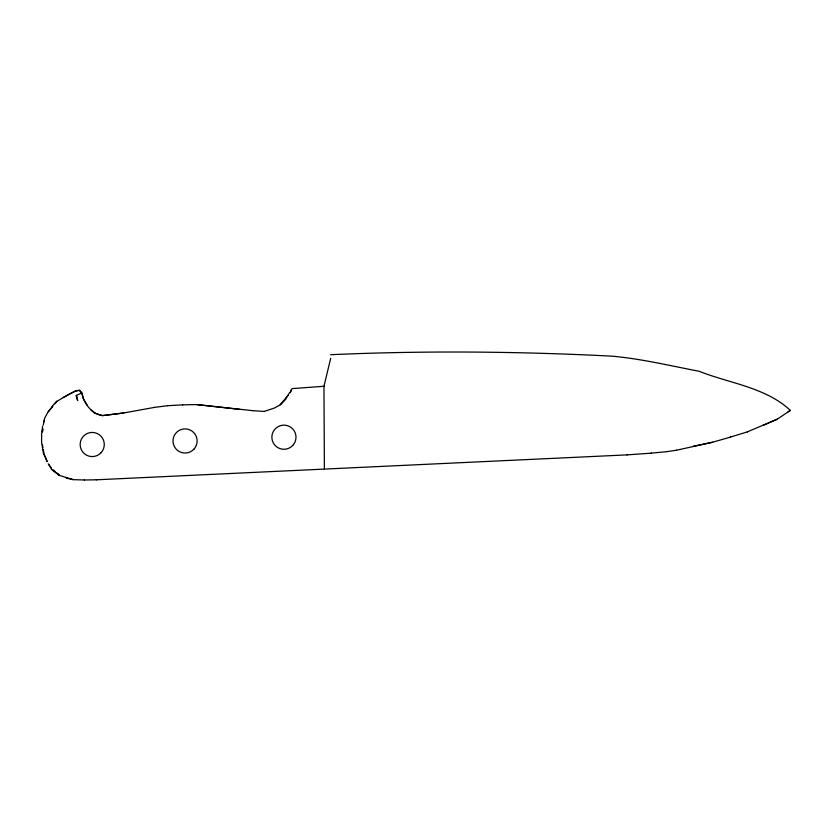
<?xml version="1.0" encoding="UTF-8"?>
<svg xmlns="http://www.w3.org/2000/svg" width="832" height="832" viewBox="0 0 832 832"><rect width="100%" height="100%" fill="white"/><g stroke="black" fill="none" stroke-linecap="round" stroke-linejoin="round"><path stroke-width="1.25" d="M42.619 426.161L41.6 433.961L41.6 442.666L43.711 454.646M42.349 431.735L42.786 428.386M42.536 431.735L42.827 429.51M43.295 425.048L44.574 418.34L48.079 411.861L52.603 406.286M44.117 421.689L44.543 419.463M324.376 469.061L323.97 386.235L330.699 358.322M290.16 392.59L291.439 389.626M290.337 392.59L291.626 389.626M285.22 399.131L289.692 392.59M288.236 395.398L280.197 404.758M48.266 411.861L52.79 406.286M52.146 406.286L56.701 401.19M54.881 403.738L57.158 401.19L69.046 394.254M285.865 399.131L280.384 404.758L274.57 407.971L264.129 411.455M63.232 397.467L75.442 390.988L79.269 390.291L81.838 393.047C83.72 403.426 91.676 413.972 102.617 415.605L123.739 412.984M788.122 411.736L790.4 410.436C765.658 387.275 729.57 383.406 699.078 371.259C670.093 365.716 641.368 358.8 611.874 356.148C518.253 351.364 424.341 350.542 330.647 354.702M790.4 410.436L777.213 419.162L762.861 425.495M81.38 393.047L76.055 395.616L77.678 400.618L76.502 395.387M70.138 393.713L75.629 390.988L79.456 390.291L82.025 393.047L83.314 398.788L87.038 404.862M777.4 419.162L747.302 431.86M730.517 437.039L747.49 431.86M730.694 437.039L712.514 442.239L693.295 446.254M676.478 450.226L712.702 442.239M154.367 407.41L123.552 412.984L102.43 415.605L94.557 413.14L91 409.958M666.848 451.63L676.655 450.226M154.18 407.41L167.804 405.694M651.196 453.159L667.035 451.63M291.866 388.627L324.605 386.235M627.089 454.865L651.373 453.159M167.617 405.694L182.738 404.862M96.325 479.804L627.276 454.865M182.562 404.862L196.747 404.57L240.032 409.417M84.25 479.991L96.512 479.804M84.438 479.991L73.112 479.638L66.258 478.088M252.491 410.654L264.316 411.455M252.668 410.654L196.56 404.57M73.299 479.638L59.831 475.54L52.759 470.007M52.946 470.007L54.964 471.588M56.992 473.169L59.01 474.75M51.293 469.217L59.374 475.54M49.119 464.859L51.23 468.125M48.225 463.767L51.043 468.125M44.834 455.79L47.226 461.531M47.039 461.531L44.179 454.646L43.326 449.852M42.484 445.058L42.91 447.46M101.067 452.712A12.074 12.064 -90 0 0 94.9 432.734A12.074 12.064 -90 0 0 80.694 448.074A12.074 12.064 -90 0 0 101.067 452.712M292.781 445.411A12.074 12.064 -90 0 0 286.614 425.433A12.074 12.064 -90 0 0 272.407 440.773A12.074 12.064 -90 0 0 292.781 445.411M193.908 449.176A12.074 12.064 -90 0 0 187.741 429.198A12.074 12.064 -90 0 0 173.534 444.538A12.074 12.064 -90 0 0 193.908 449.176"/></g></svg>
